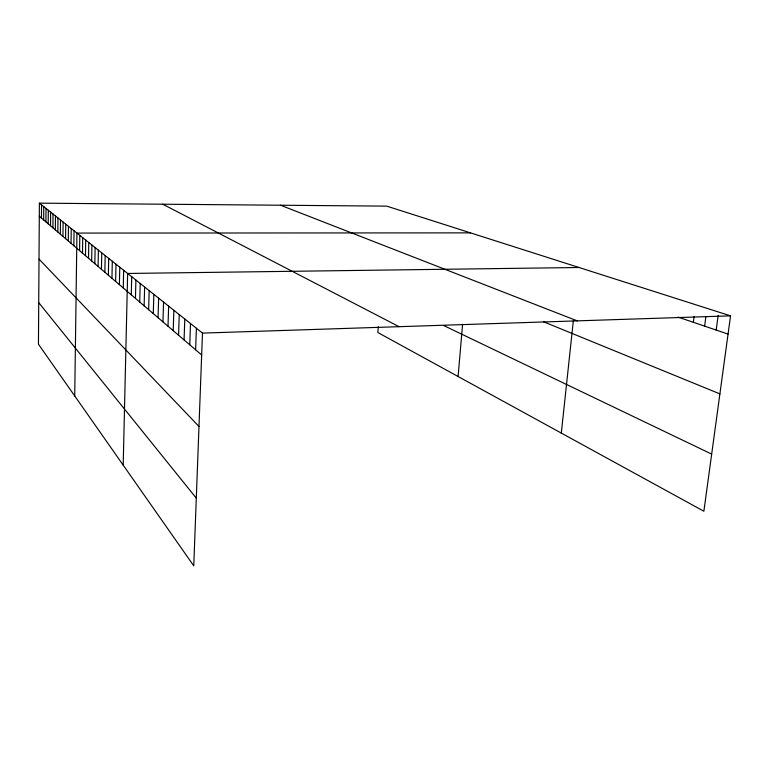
<?xml version="1.0" encoding="UTF-8"?>
<svg xmlns="http://www.w3.org/2000/svg" width="769" height="769" viewBox="0 0 769 769"><rect width="100%" height="100%" fill="white"/><g stroke="black" fill="none" stroke-linecap="round" stroke-linejoin="round"><path stroke-width="1.15" d="M39.382 203.151L38.45 344.195L193.759 565.849L202.487 333.102L39.382 203.151L386.759 206.14L730.55 315.857L703.875 511.231L377.848 332.525L378.252 326.719M41.459 218.031L41.555 204.881M43.66 219.915L43.756 206.64M45.909 221.837L46.015 208.428M48.197 223.798L48.312 210.264M50.533 225.788L50.648 212.129M52.917 227.826L53.042 214.032M55.349 229.902L55.483 215.974M57.829 232.027L57.973 217.963M60.357 234.189L60.511 219.982M62.943 236.4L63.106 222.049M65.586 238.659L65.759 224.163M68.287 240.966L68.46 226.317M71.036 243.321L71.229 228.518M73.853 245.724L74.055 230.767M74.728 395.968L76.938 233.074L470.503 232.872M79.591 250.627L79.803 235.352M82.504 253.116L82.735 237.688M85.484 255.673L85.724 240.072M88.531 258.278L88.781 242.514M91.655 260.941L91.915 245.003M94.847 263.671L95.116 247.56M98.105 266.459L98.394 250.165M101.45 269.313L101.748 252.838M104.863 272.236L105.18 255.577M108.371 275.225L108.698 258.374M111.957 278.291L112.303 261.249M115.629 281.435L115.994 264.19M119.397 284.655L119.772 267.199M123.261 287.952L123.655 270.294M123.194 465.149L127.635 273.466L579.047 267.506M131.278 294.815L131.71 276.715M135.45 298.382L135.902 280.051M139.727 302.034L140.208 283.482M144.13 305.793L144.62 287M148.648 309.657L149.167 290.615M153.281 313.627L153.829 294.335M158.058 317.703L158.625 298.161M162.961 321.894L163.557 302.092M168.017 326.21L168.632 306.129M173.208 330.66L173.861 310.301M178.562 335.236L179.244 314.588M184.079 339.946L184.791 319M189.76 344.8L190.51 323.557M195.624 349.808L196.403 328.257M458.093 376.512L462.602 324.287M561.312 433.091L573.328 320.856M693.35 322.307L694.109 316.444M704.625 326.133L705.875 316.645M716.189 330.064L718.159 315.425M202.487 333.102L730.55 315.857M678.075 317.107L728.06 334.102M280.56 205.227L577.25 320.865M543.635 321.807L719.899 393.891M443.684 325.527L711.681 454.104M162.778 204.218L399.073 326.681M39.296 216.185L201.661 354.98M39.017 259.105L198.988 426.478M38.729 302.63L196.297 498.149"/></g></svg>
